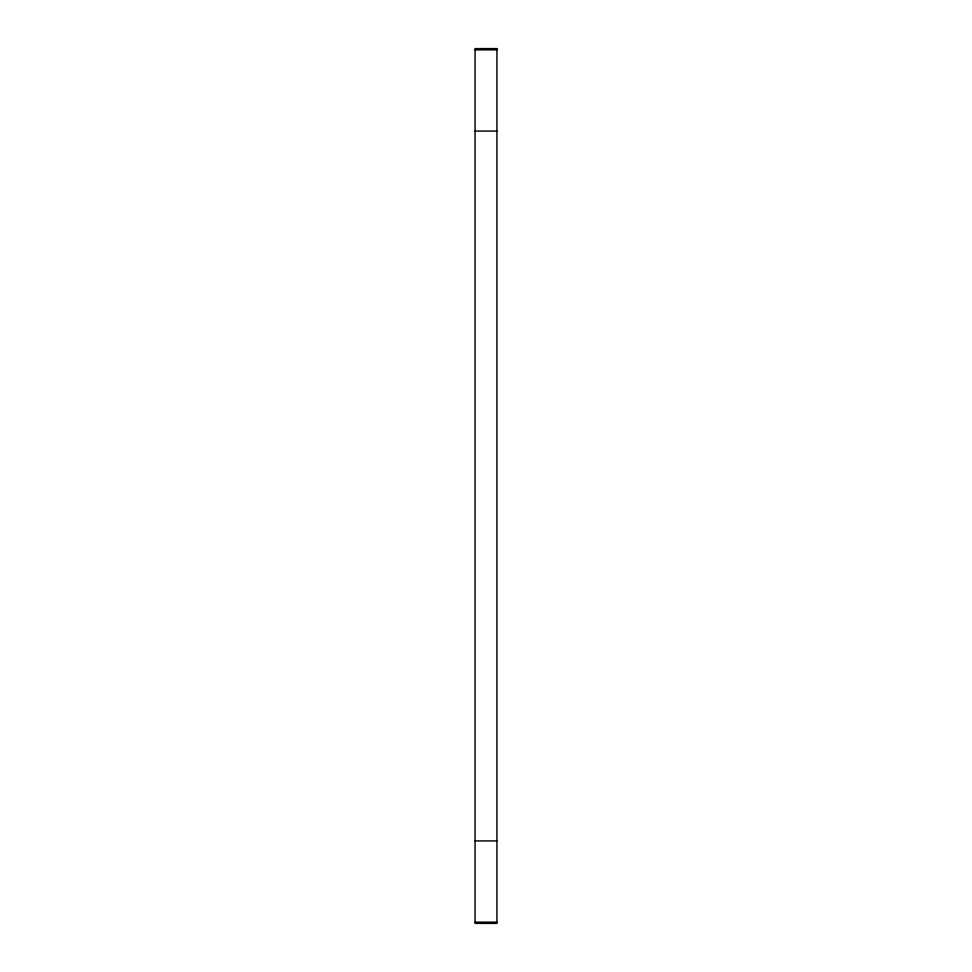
<?xml version="1.0" encoding="UTF-8"?>
<svg xmlns="http://www.w3.org/2000/svg" width="972" height="972" viewBox="0 0 972 972"><rect width="100%" height="100%" fill="white"/><g stroke="black" fill="none" stroke-linecap="round" stroke-linejoin="round"><path stroke-width="1.46" d="M475.065 49.851L496.935 49.851M475.065 131.086L496.935 131.086M475.065 840.914L496.935 840.914M475.065 922.149L496.935 922.149M496.935 48.6L475.065 48.6L475.065 923.4L496.935 923.4L496.935 48.6"/></g></svg>
